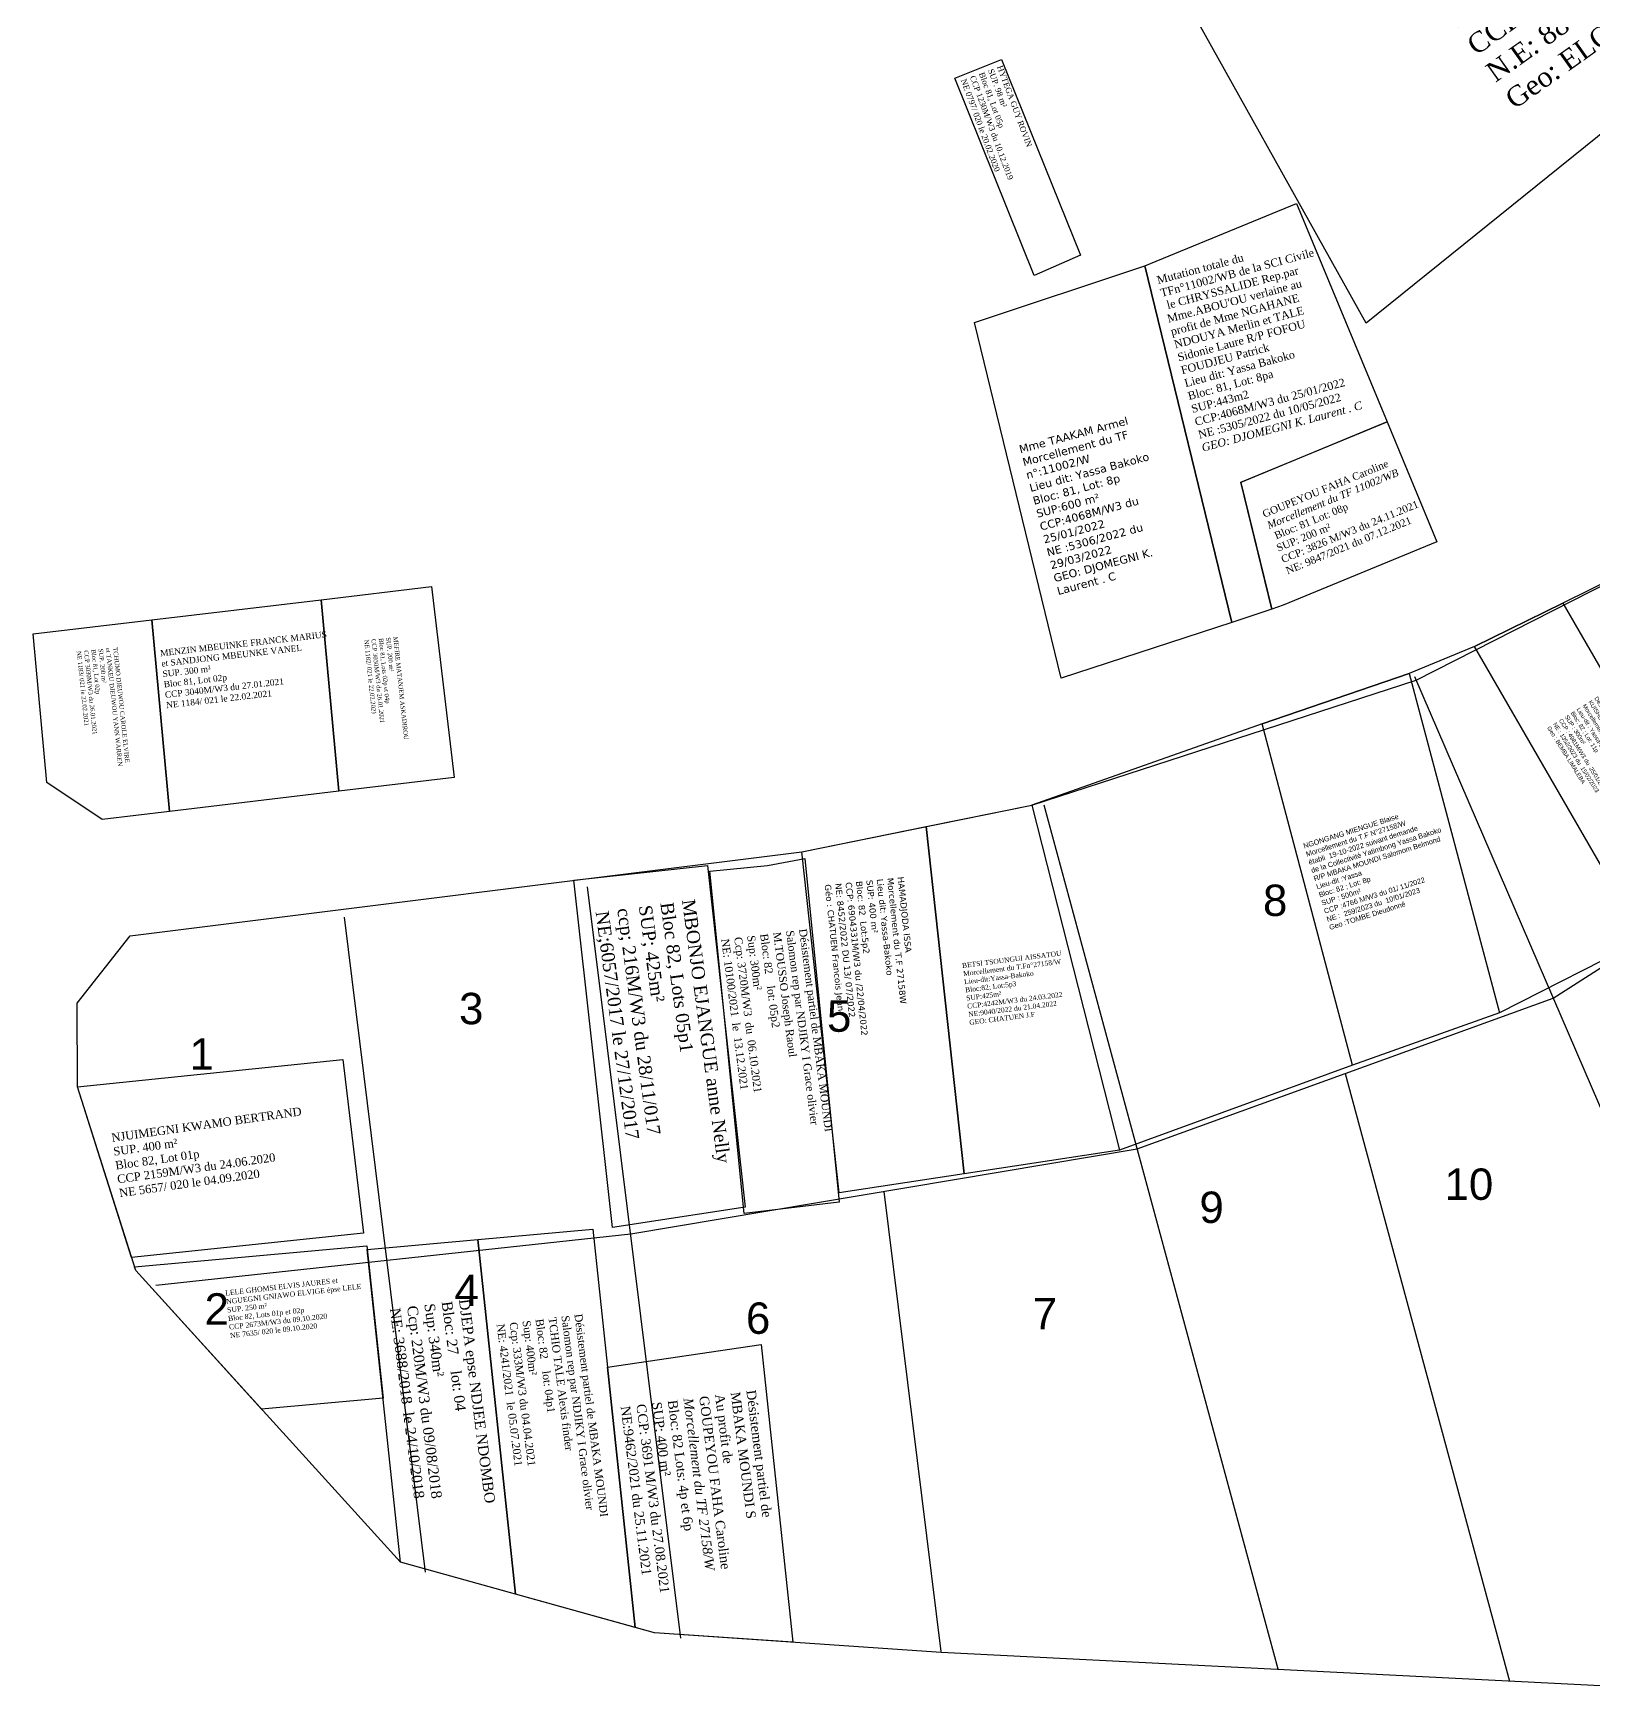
# Model space of a CAD drawing. Header units: millimetres. Extents: x 590121 to 927379, y 438565 to 1441738.
# Drawn here: x 591349.9 to 591499.2, y 440744.3 to 440902.8 of the extents above; entities that cross this region are included whole.
import ezdxf

# ---------------------------------------------------------------- set-up
doc = ezdxf.new("R2010")
doc.units = ezdxf.units.MM
doc.header["$LTSCALE"] = 10
for name, color, linetype in [('end maj 26 02 2021', 30, 'Continuous'), ('MAJ DEC 2021', 234, 'Continuous'), ('MAJ NOV 2021', 7, 'Continuous')]:
    doc.layers.add(name, color=color, linetype=linetype)
doc.layers.add('MAJ APRES LE 13.01.2023', color=222, linetype='Continuous', lineweight=30)
doc.styles.get("Standard").update_dxf_attribs({"font": 'arial.ttf'})
doc.styles.add('Times 1.0', font='times.ttf', dxfattribs={"width": 0.99, "height": 1})

msp = doc.modelspace()

# ---------------------------------------------------------------- linework, layer by layer
at = {"flags": 128}
msp.add_lwpolyline([(591510.04, 440962.36), (591542.36, 440934.22), (591515.74, 440905.96), (591477.41, 440875.04), (591457.92, 440909.93), (591495.65, 440941.36)], close=True, dxfattribs=at)
at = {"color": 5, "flags": 128}
for points in [[(591470.74, 440886.48), (591479.4, 440865.61), (591465.41, 440859.82), (591468.37, 440847.7), (591464.56, 440846.44), (591456.23, 440880.52)], [(591470.74, 440886.48), (591479.4, 440865.61), (591465.41, 440859.82), (591468.37, 440847.7), (591464.56, 440846.44), (591456.23, 440880.52)], [(591456.23, 440880.52), (591464.56, 440846.44), (591448.25, 440841.09), (591439.94, 440875.11)], [(591456.23, 440880.52), (591464.56, 440846.44), (591448.25, 440841.09), (591439.94, 440875.11)], [(591445.43, 440828.95), (591453.83, 440795.97), (591438.98, 440793.71), (591435.34, 440826.91)], [(591445.43, 440828.95), (591453.83, 440795.97), (591438.98, 440793.71), (591435.34, 440826.91)], [(591445.43, 440828.95), (591453.83, 440795.97), (591438.98, 440793.71), (591435.34, 440826.91)], [(591435.34, 440826.91), (591438.98, 440793.71), (591427.03, 440791.89), (591423.45, 440824.51)]]:
    msp.add_lwpolyline(points, close=True, dxfattribs=at)
at = {"flags": 128}
for points in [[(591512.08, 440856.11), (591496.21, 440848.29), (591487.75, 440844.12), (591481.53, 440841.56), (591467.46, 440836.74), (591445.43, 440828.95)], [(591527.15, 440830.24), (591511.95, 440821.07), (591503.95, 440816.11), (591490.15, 440809.1), (591476.1, 440804.1), (591453.83, 440795.97)]]:
    msp.add_lwpolyline(points, dxfattribs=at)
at = {"color": 7, "lineweight": -3, "flags": 128}
msp.add_lwpolyline([(591435.34, 440826.91), (591438.98, 440793.71)], dxfattribs=at)
at = {"layer": 'end maj 26 02 2021', "color": 7, "linetype": 'ByBlock', "lineweight": 25}
for p, q in [((591482.02, 440841.27), (591517.43, 440759.13)), ((591495.28, 440810.5), (591528.11, 440831.5)), ((591468.98, 440746.37), (591446.63, 440828.95)), ((591411.87, 440749.33), (591402.96, 440821.15)), ((591387.47, 440755.64), (591379.71, 440818.25)), ((591455.52, 440796.1), (591495.28, 440810.5)), ((591475.4, 440803.3), (591491.12, 440745.23)), ((591407.08, 440787.99), (591455.52, 440796.1)), ((591431.3, 440792.04), (591436.75, 440748.04)), ((591361.68, 440783.07), (591407.08, 440787.99))]:
    msp.add_line(p, q, dxfattribs=at)
at = {"layer": 'end maj 26 02 2021', "linetype": 'ByBlock', "ltscale": 0.0014, "flags": 128}
msp.add_lwpolyline([(591595.29, 440934.64), (591601.85, 440935.86), (591610.78, 440929.09), (591509.28, 440744.29), (591436.77, 440747.94), (591409.35, 440749.85), (591385.07, 440756.59), (591359.76, 440784.47), (591354.19, 440802.05), (591354.16, 440810.03), (591359.23, 440816.46), (591423.45, 440824.51), (591445.43, 440828.95), (591482.2, 440840.91), (591512.08, 440856.11), (591537.99, 440873.2), (591547.62, 440880.76), (591553.35, 440885.61), (591560.4, 440893.35), (591566.33, 440899.24), (591570.77, 440903.91), (591578.36, 440912.56), (591584.14, 440919.65)], close=True, dxfattribs=at)
at = {"layer": 'end maj 26 02 2021', "color": 150, "lineweight": -3, "flags": 128}
for points in [[(591442.55, 440900.26), (591450.1, 440881.54), (591445.67, 440879.6), (591438.08, 440898.46)], [(591442.55, 440900.26), (591450.1, 440881.54), (591445.67, 440879.6), (591438.08, 440898.46)], [(591377.49, 440848.61), (591379.18, 440830.3), (591362.98, 440828.37), (591361.29, 440846.69)], [(591377.49, 440848.61), (591379.18, 440830.3), (591362.98, 440828.37), (591361.29, 440846.69)], [(591354.19, 440802.05), (591379.55, 440804.66), (591381.53, 440788.05), (591359.36, 440785.73)], [(591354.19, 440802.05), (591379.55, 440804.66), (591381.53, 440788.05), (591359.36, 440785.73)], [(591381.85, 440786.84), (591383.4, 440772.28), (591371.78, 440771.23), (591359.76, 440784.47), (591359.65, 440784.83)], [(591381.85, 440786.84), (591383.4, 440772.28), (591371.78, 440771.23), (591359.76, 440784.47), (591359.65, 440784.83)]]:
    msp.add_lwpolyline(points, close=True, dxfattribs=at)
at = {"layer": 'end maj 26 02 2021', "color": 150, "linetype": 'ByBlock', "lineweight": -3, "ltscale": 0.0014, "flags": 128}
for points in [[(591388.05, 440849.87), (591390.21, 440831.62), (591379.18, 440830.3), (591377.49, 440848.61)], [(591388.05, 440849.87), (591390.21, 440831.62), (591379.18, 440830.3), (591377.49, 440848.61)], [(591361.29, 440846.69), (591362.98, 440828.37), (591356.56, 440827.6), (591351.25, 440831.14), (591349.95, 440845.34)], [(591361.29, 440846.69), (591362.98, 440828.37), (591356.56, 440827.6), (591351.25, 440831.14), (591349.95, 440845.34)]]:
    msp.add_lwpolyline(points, close=True, dxfattribs=at)
at = {"layer": 'end maj 26 02 2021', "color": 150}
for points in [[(591414.43, 440823.2), (591418.02, 440790.52), (591405.33, 440788.58), (591401.66, 440821.8)], [(591414.43, 440823.2), (591418.02, 440790.52), (591405.33, 440788.58), (591401.66, 440821.8)], [(591403.47, 440788.43), (591407.51, 440750.36), (591396.06, 440753.54), (591392.45, 440787.43)], [(591403.47, 440788.43), (591407.51, 440750.36), (591396.06, 440753.54), (591392.45, 440787.43)], [(591392.45, 440787.43), (591396.06, 440753.54), (591385.07, 440756.59), (591381.89, 440786.47)], [(591392.45, 440787.43), (591396.06, 440753.54), (591385.07, 440756.59), (591381.89, 440786.47)]]:
    msp.add_lwpolyline(points, close=True, dxfattribs=at)
at = {"layer": 'MAJ APRES LE 13.01.2023', "flags": 128}
for points in [[(591496.21, 440848.29), (591511.95, 440821.07), (591503.95, 440816.11), (591487.75, 440844.12)], [(591481.53, 440841.56), (591490.15, 440809.1), (591476.1, 440804.1), (591467.46, 440836.74)]]:
    msp.add_lwpolyline(points, close=True, dxfattribs=at)
at = {"layer": 'MAJ DEC 2021', "flags": 128}
msp.add_lwpolyline([(591479.4, 440865.61), (591484.16, 440854.13), (591469.48, 440848.07), (591468.37, 440847.7), (591465.41, 440859.83)], close=True, dxfattribs=at)
msp.add_lwpolyline([(591479.4, 440865.61), (591484.16, 440854.13), (591469.48, 440848.07), (591468.37, 440847.7), (591465.41, 440859.83)], close=True, dxfattribs=at)
at = {"layer": 'MAJ NOV 2021', "lineweight": -3, "flags": 128}
for points in [[(591423.72, 440823.86), (591427.01, 440791.01), (591417.93, 440789.94), (591414.64, 440822.64), (591420.15, 440823.18)], [(591423.72, 440823.86), (591427.01, 440791.01), (591417.93, 440789.94), (591414.64, 440822.64), (591420.15, 440823.18)], [(591419.56, 440777.41), (591422.58, 440748.93), (591409.35, 440749.85), (591407.51, 440750.36), (591404.87, 440775.22)], [(591419.56, 440777.41), (591422.58, 440748.93), (591409.35, 440749.85), (591407.51, 440750.36), (591404.87, 440775.22)]]:
    msp.add_lwpolyline(points, close=True, dxfattribs=at)

# ---------------------------------------------------------------- texts
at = {"attachment_point": 1}
for s, insert, char_height, width, rotation in [("\\A1;{\\fTimes New Roman|b0|i0|c186|p18;\\C1;Mutation totale du TFn°11002/WB de la SCI Civile  le CHRYSSALIDE Rep.par Mme.ABOU'OU verlaine au p\\fTimes New Roman|b0|i0|c0|p18;r\\fTimes New Roman|b0|i0|c186|p18;ofit de \\C256;Mme NGAHANE NDOUYA Merlin et TALE Sidonie Laure R/P FOFOU FOUDJEU Patrick\\PLieu dit: Yassa Bakoko\\PBloc: 81, Lot: 8pa\\PSUP:443m2\\PCCP:4068M/W3 du 25/01/2022\\PNE :5305/2022 du 10/05/2022\\P\\fTimes New Roman|b0|i1|c0|p18;\\C1;GEO: DJOMEGNI K. Laurent . C}", (591457.31, 440879.52), 0.76515, 15.3524, 14.9623), ('\\A1;{\\fVerdana|b0|i0|c0|p34;Mme TAAKAM Armel\\P\\C1;Morcellement du TF n°:11002/W\\P\\C256;Lieu dit: Yassa Bakoko\\PBloc: 81, Lot: 8p\\PSUP:600 m²\\PCCP:4068M/W3 du 25/01/2022\\PNE :5306/2022 du 29/03/2022\\P\\C1;GEO: DJOMEGNI K. Laurent . C}', (591444.14, 440863.34), 0.7652, 13.9348, 14.9623), ('\\A1;{\\fVerdana|b0|i0|c0|p34;Mme TAAKAM Armel\\P\\C1;Morcellement du TF n°:11002/W\\P\\C256;Lieu dit: Yassa Bakoko\\PBloc: 81, Lot: 8p\\PSUP:600 m²\\PCCP:4068M/W3 du 25/01/2022\\PNE :5306/2022 du 29/03/2022\\P\\C1;GEO: DJOMEGNI K. Laurent . C}', (591444.14, 440863.34), 0.7652, 13.9348, 14.9623), ('\\A1;{\\fVerdana|b0|i0|c0|p34;HAMADJODA ISSA \\P\\C1;Morcellement du T.F 27158W\\P\\C256;Lieu dit: Yassa-Bakoko  \\PSUP: 400 m²\\PBloc: 82  Lot:5p2\\PCCP: 6904331M/W3 du /22/04/2022\\PNE: 8452/2022 DU 13/ 07/2022\\P\\C1;Géo : CHATUEN Francois Jean}', (591433.19, 440822.16), 0.6, 30, 275.9831), ('{\\fTimes New Roman|b0|i0|c0|p18;BETSI TSOUNGUI AISSATOU\\P\\C1;Morcellement du T.Fn%%D27158/W\\P\\C256;Lieu-dit:Yassa-Bakoko\\PBloc:82; Lot:5p3\\C1;\\P\\C256;SUP:425m²\\PCCP:4242M/W3 du 24.03.2022\\PNE:9040/2022 du 21.04.2022\\PGEO: CHATUEN J.F}', (591438.74, 440813.86), 0.47, 15.9525, 7.1737)]:
    msp.add_mtext(s, dxfattribs=dict(at, insert=insert, char_height=char_height, width=width, rotation=rotation))
at = {"layer": 'end maj 26 02 2021', "color": 7, "linetype": 'ByBlock', "lineweight": 25}
for s, p in [('8', (591467.54, 440818.37)), ('3', (591390.67, 440808.02)), ('5', (591425.85, 440807.3)), ('1', (591364.9, 440803.67)), ('10', (591484.9, 440791.23)), ('9', (591461.46, 440789.02)), ('4', (591390.23, 440781.07)), ('2', (591366.34, 440779.3)), ('6', (591418.1, 440778.42)), ('7', (591445.53, 440778.86))]:
    msp.add_text(s, height=3, dxfattribs=at).set_placement(p)
at = {"layer": 'end maj 26 02 2021', "linetype": 'ByBlock', "insert": (591475.86, 440917.59), "char_height": 1.8954, "width": 124.7411, "attachment_point": 1, "rotation": 35.3763}
msp.add_mtext('{\\fTimes New Roman|b0|i0|c0|p18;NOUME TCHETCHO Guy et MALLA\\Pépse NOUME TCHETCHO Corine Versaille\\P\\C1;Mutation du T.F 3889/W\\P\\C7;Lieu dit: Yassa-bakoko\\P\\C256;Bloc: 81 ; Lot: 9,11 et 13\\PSup: 3250m²\\PCCP: 4639/W3 du 09.09.2022\\PN.E: 8845/2022 du 13.09.2022\\PGeo: ELOUNDOU Pauline}', dxfattribs=at)
at = {"layer": 'end maj 26 02 2021', "color": 150, "linetype": 'ByBlock', "lineweight": -3, "ltscale": 0.0014, "attachment_point": 1, "style": 'Times 1.0'}
for s, insert, char_height, width, rotation in [('{\\C256;HYTEGA GUY ROVIN\\PSUP. 98 m²\\PBloc 81, Lot 05p\\PCCP 1230M/W3 du 10.12.2019\\PNE 0797/ 020 le 20.02.2020}', (591442.62, 440899.75), 0.5545, 12.2524, 290.3073), ('{\\C256;HYTEGA GUY ROVIN\\PSUP. 98 m²\\PBloc 81, Lot 05p\\PCCP 1230M/W3 du 10.12.2019\\PNE 0797/ 020 le 20.02.2020}', (591442.62, 440899.75), 0.5545, 12.2524, 290.3073), ('{\\C256;MENZIN MBEUINKE FRANCK MARIUS et SANDJONG MBEUNKE VANEL\\PSUP. 300 m²\\PBloc 81, Lot 02p\\PCCP 3040M/W3 du 27.01.2021\\PNE 1184/ 021 le 22.02.2021}', (591362.06, 440843.79), 0.6, 16.2142, 6.5062), ('{\\C256;MENZIN MBEUINKE FRANCK MARIUS et SANDJONG MBEUNKE VANEL\\PSUP. 300 m²\\PBloc 81, Lot 02p\\PCCP 3040M/W3 du 27.01.2021\\PNE 1184/ 021 le 22.02.2021}', (591362.06, 440843.79), 0.6, 16.2142, 6.5062), ('{\\fTimes New Roman|b0|i0|c186|p18;\\C256;MEFIRE MATANJEM ASKA\\fTimes New Roman|b0|i0|c0|p18;DIR\\fTimes New Roman|b0|i0|c186|p18;OU\\PSUP. \\fTimes New Roman|b0|i0|c0|p18;2\\fTimes New Roman|b0|i0|c186|p18;00 m²\\PBloc 81, Lot\\fTimes New Roman|b0|i0|c0|p18;s\\fTimes New Roman|b0|i0|c186|p18; 02p\\fTimes New Roman|b0|i0|c0|p18; et 04p\\fTimes New Roman|b0|i0|c186|p18;\\PCCP 30\\fTimes New Roman|b0|i0|c0|p18;30\\fTimes New Roman|b0|i0|c186|p18;M/W3 du 2\\fTimes New Roman|b0|i0|c0|p18;6\\fTimes New Roman|b0|i0|c186|p18;.01.2021\\PNE 118\\fTimes New Roman|b0|i0|c0|p18;2\\fTimes New Roman|b0|i0|c186|p18;/ 021 le 22.02.2021}', (591384.8, 440845.1), 0.42, 11.3499, 275.992), ('{\\fTimes New Roman|b0|i0|c186|p18;\\C256;MEFIRE MATANJEM ASKA\\fTimes New Roman|b0|i0|c0|p18;DIR\\fTimes New Roman|b0|i0|c186|p18;OU\\PSUP. \\fTimes New Roman|b0|i0|c0|p18;2\\fTimes New Roman|b0|i0|c186|p18;00 m²\\PBloc 81, Lot\\fTimes New Roman|b0|i0|c0|p18;s\\fTimes New Roman|b0|i0|c186|p18; 02p\\fTimes New Roman|b0|i0|c0|p18; et 04p\\fTimes New Roman|b0|i0|c186|p18;\\PCCP 30\\fTimes New Roman|b0|i0|c0|p18;30\\fTimes New Roman|b0|i0|c186|p18;M/W3 du 2\\fTimes New Roman|b0|i0|c0|p18;6\\fTimes New Roman|b0|i0|c186|p18;.01.2021\\PNE 118\\fTimes New Roman|b0|i0|c0|p18;2\\fTimes New Roman|b0|i0|c186|p18;/ 021 le 22.02.2021}', (591384.8, 440845.1), 0.42, 11.3499, 275.992), ('{\\C256;TCHUMO DJEUWOU CAROLE ELVIRE\\Pet TANKEU DJEUWOU YANN WARREN\\fTimes New Roman|b0|i0|c186|p18;\\PSUP. \\fTimes New Roman|b0|i0|c0|p18;2\\fTimes New Roman|b0|i0|c186|p18;00 m²\\PBloc 81, Lot 02p\\PCCP 30\\fTimes New Roman|b0|i0|c0|p18;30\\fTimes New Roman|b0|i0|c186|p18;M/W3 du 2\\fTimes New Roman|b0|i0|c0|p18;6\\fTimes New Roman|b0|i0|c186|p18;.01.2021\\PNE 118\\fTimes New Roman|b0|i0|c0|p18;3\\fTimes New Roman|b0|i0|c186|p18;/ 021 le 22.02.2021}', (591358.01, 440844.09), 0.42, 11.3499, 275.992), ('{\\C256;TCHUMO DJEUWOU CAROLE ELVIRE\\Pet TANKEU DJEUWOU YANN WARREN\\fTimes New Roman|b0|i0|c186|p18;\\PSUP. \\fTimes New Roman|b0|i0|c0|p18;2\\fTimes New Roman|b0|i0|c186|p18;00 m²\\PBloc 81, Lot 02p\\PCCP 30\\fTimes New Roman|b0|i0|c0|p18;30\\fTimes New Roman|b0|i0|c186|p18;M/W3 du 2\\fTimes New Roman|b0|i0|c0|p18;6\\fTimes New Roman|b0|i0|c186|p18;.01.2021\\PNE 118\\fTimes New Roman|b0|i0|c0|p18;3\\fTimes New Roman|b0|i0|c186|p18;/ 021 le 22.02.2021}', (591358.01, 440844.09), 0.42, 11.3499, 275.992), ('{\\C256;LELE GHOMSI ELVIS JAURES et \\PNGUEGNI GNIAWO ELVIGE épse LELE\\PSUP. 250 m²\\PBloc 82, Lots 01p et 02p\\PCCP 2673M/W3 du 09.10.2020\\PNE 7635/ 020 le 09.10.2020}', (591368.28, 440782.56), 0.49, 12.9115, 6.4802), ('{\\C256;LELE GHOMSI ELVIS JAURES et \\PNGUEGNI GNIAWO ELVIGE épse LELE\\PSUP. 250 m²\\PBloc 82, Lots 01p et 02p\\PCCP 2673M/W3 du 09.10.2020\\PNE 7635/ 020 le 09.10.2020}', (591368.28, 440782.56), 0.49, 12.9115, 6.4802)]:
    msp.add_mtext(s, dxfattribs=dict(at, insert=insert, char_height=char_height, width=width, rotation=rotation))
at = {"layer": 'end maj 26 02 2021', "attachment_point": 1}
for s, width, gutter_width, heights, insert, char_height, rotation in [('{\\fTimes New Roman|b0|i0|c0|p18;MBONJO EJANGUE anne Nelly\\PBloc 82, Lots 05p1\\PSUP; 425m²\\Pccp; 216M/W3 du 28/11/017 \\PNE;6057/2017 le 27/12/2017}', 56.865, 12.5, [0], (591413.22, 440820.04), 1.25, 277.6868), ('{\\fTimes New Roman|b0|i0|c0|p18;MBONJO EJANGUE anne Nelly\\PBloc 82, Lots 05p1\\PSUP; 425m²\\Pccp; 216M/W3 du 28/11/017 \\PNE;6057/2017 le 27/12/2017}', 56.865, 12.5, [0], (591413.22, 440820.04), 1.25, 277.6868), ('{\\fTimes New Roman|b0|i0|c0|p18;DJEPA epse NDJEE NDOMBO\\PBloc: 27    lot: 04\\PSup: 340m²\\P\\pt29;Ccp: 220M/W3 du 09/08/2018\\PNE: 3688/2018  le 24/10/2018}', 167.5958, 45.55, [40.82], (591391.65, 440781.81), 1, 277.3072), ('{\\fTimes New Roman|b0|i0|c0|p18;DJEPA epse NDJEE NDOMBO\\PBloc: 27    lot: 04\\PSup: 340m²\\P\\pt29;Ccp: 220M/W3 du 09/08/2018\\PNE: 3688/2018  le 24/10/2018}', 167.5958, 45.55, [40.82], (591391.65, 440781.81), 1, 277.3072), ('{\\fTimes New Roman|b0|i0|c0|p18;\\C1;Désistement partiel de MBAKA MOUNDI \\PSalomon rep par NDJIKY I Grace olivier \\P\\C256;TCHIO TALE Alexis finder \\PBloc: 82    lot: 04p1\\PSup: 400m²\\PCcp: 333M/W3 du 04.04.2021\\PNE: 4241/2021  le 05.07.2021}', 167.5958, 45.55, [40.82], (591402.44, 440780.38), 0.75, 277.3072), ('{\\fTimes New Roman|b0|i0|c0|p18;\\C1;Désistement partiel de MBAKA MOUNDI \\PSalomon rep par NDJIKY I Grace olivier \\P\\C256;TCHIO TALE Alexis finder \\PBloc: 82    lot: 04p1\\PSup: 400m²\\PCcp: 333M/W3 du 04.04.2021\\PNE: 4241/2021  le 05.07.2021}', 167.5958, 45.55, [40.82], (591402.44, 440780.38), 0.75, 277.3072)]:
    msp.add_mtext_dynamic_manual_height_columns(s, width=width, gutter_width=gutter_width, heights=heights, dxfattribs=dict(at, insert=insert, char_height=char_height, rotation=rotation))
at = {"layer": 'end maj 26 02 2021', "color": 150, "lineweight": -3, "insert": (591357.38, 440797.56), "char_height": 0.8, "width": 33.1854, "attachment_point": 1, "rotation": 7.9727}
msp.add_mtext('{\\fTimes New Roman|b0|i0|c186|p18;\\W0.99;\\C256;NJUIMEGNI KWAMO BERTRAND\\PSUP. 400 m²\\PBloc 82, Lot 01p\\PCCP 2159M/W3 du 24.06.2020\\PNE 5657/ 020 le 04.09.2020}', dxfattribs=at)
msp.add_mtext('{\\fTimes New Roman|b0|i0|c186|p18;\\W0.99;\\C256;NJUIMEGNI KWAMO BERTRAND\\PSUP. 400 m²\\PBloc 82, Lot 01p\\PCCP 2159M/W3 du 24.06.2020\\PNE 5657/ 020 le 04.09.2020}', dxfattribs=at)
at = {"layer": 'MAJ APRES LE 13.01.2023', "attachment_point": 1}
for s, insert, char_height, width, rotation in [('{\\C1;Désistement NJIKY I Grace Olivier}\\PKUISHEU TADJOUN Cathérine épse KUIZE   \\P{\\C1;Morcellement du T.F N°27158/W      \\P}Lieu-dit : Yassa-Bakoko\\PBloc: 82 ; Lot: 11p \\PSUP : 300m²\\PCCP : 4981M/W3 du  25/01/2023\\PNE : 1352/2023 du  15/02/2023\\P{\\C1;Geo : BEMBA LIMALEBA}', (591499.54, 440839.4), 0.4, 14.8122, 302.078), ('NGONGANG MIENGUE Blaise\\PMorcellement du T.F N°27158/W\\Pétabli  19-10-2022 suivant demande \\Pde la Collectivité Yatimbong Yassa Bakoko\\PR/P MBAKA MOUNDI Salomom Belmond  \\PLieu-dit :Yassa\\PBloc: 82 ; Lot: 8p\\PSUP : 500m²\\PCCP :4766 M/W3 du 01/ 11/2022\\PNE :  259/2023 du  10/01/2023\\PGeo :TOMBE Dieudonné', (591471.34, 440825.28), 0.4902, 36.6543, 17.5823)]:
    msp.add_mtext(s, dxfattribs=dict(at, insert=insert, char_height=char_height, width=width, rotation=rotation))
at = {"layer": 'MAJ DEC 2021', "insert": (591467.4, 440857.09), "char_height": 0.7027, "width": 14.4015, "attachment_point": 1, "rotation": 22.3714}
msp.add_mtext('{\\fTimes New Roman|b0|i0|c0|p18;GOUPEYOU FAHA Caroline\\P\\fTimes New Roman|b0|i1|c0|p18;\\C1;Morcellement du TF 11002/WB\\P \\fTimes New Roman|b0|i0|c0|p18;\\C7;Bloc: 81 Lot: 08p\\PSUP: 200 m²\\PCCP: 3826 M/W3 du 24.11.2021\\PNE: 9847/2021 du 07.12.2021}', dxfattribs=at)
msp.add_mtext('{\\fTimes New Roman|b0|i0|c0|p18;GOUPEYOU FAHA Caroline\\P\\fTimes New Roman|b0|i1|c0|p18;\\C1;Morcellement du TF 11002/WB\\P \\fTimes New Roman|b0|i0|c0|p18;\\C7;Bloc: 81 Lot: 08p\\PSUP: 200 m²\\PCCP: 3826 M/W3 du 24.11.2021\\PNE: 9847/2021 du 07.12.2021}', dxfattribs=at)
at = {"layer": 'MAJ DEC 2021', "insert": (591423.92, 440817.2), "char_height": 0.75, "attachment_point": 1, "rotation": 277.3072}
msp.add_mtext_dynamic_manual_height_columns('{\\fTimes New Roman|b0|i0|c0|p18;\\C1;Désistement partiel de MBAKA MOUNDI \\PSalomon rep par NDJIKY I Grace olivier\\P\\C7;M.TOUSSO Joseph Raoul \\C256;\\PBloc: 82    lot: 05p2\\PSup: 300m²\\PCcp: 3720M/W3  du  06.10.2021\\PNE: 10100/2021  le  13.12.2021}', width=167.5958, gutter_width=45.55, heights=[40.82], dxfattribs=at)
msp.add_mtext_dynamic_manual_height_columns('{\\fTimes New Roman|b0|i0|c0|p18;\\C1;Désistement partiel de MBAKA MOUNDI \\PSalomon rep par NDJIKY I Grace olivier\\P\\C7;M.TOUSSO Joseph Raoul \\C256;\\PBloc: 82    lot: 05p2\\PSup: 300m²\\PCcp: 3720M/W3  du  06.10.2021\\PNE: 10100/2021  le  13.12.2021}', width=167.5958, gutter_width=45.55, heights=[40.82], dxfattribs=at)
at = {"layer": 'MAJ NOV 2021', "insert": (591419.04, 440773.11), "char_height": 0.9087, "width": 17.9644, "attachment_point": 1, "rotation": 277.2456}
msp.add_mtext('{\\fTimes New Roman|b0|i0|c0|p18;Désistement partiel de\\PMBAKA MOUNDI S\\PAu profit de \\PGOUPEYOU FAHA Caroline\\P\\fTimes New Roman|b0|i1|c0|p18;\\C1;Morcellement du TF 27158/W\\P\\fTimes New Roman|b0|i0|c0|p18;\\C7;Bloc: 82 Lots: 4p et 6p \\PSUP: 400 m²\\PCCP: 3691 M/W3 du 27.08.2021\\PNE:9462/2021 du 25.11.2021}', dxfattribs=at)
msp.add_mtext('{\\fTimes New Roman|b0|i0|c0|p18;Désistement partiel de\\PMBAKA MOUNDI S\\PAu profit de \\PGOUPEYOU FAHA Caroline\\P\\fTimes New Roman|b0|i1|c0|p18;\\C1;Morcellement du TF 27158/W\\P\\fTimes New Roman|b0|i0|c0|p18;\\C7;Bloc: 82 Lots: 4p et 6p \\PSUP: 400 m²\\PCCP: 3691 M/W3 du 27.08.2021\\PNE:9462/2021 du 25.11.2021}', dxfattribs=at)

doc.saveas('drawing.dxf')
